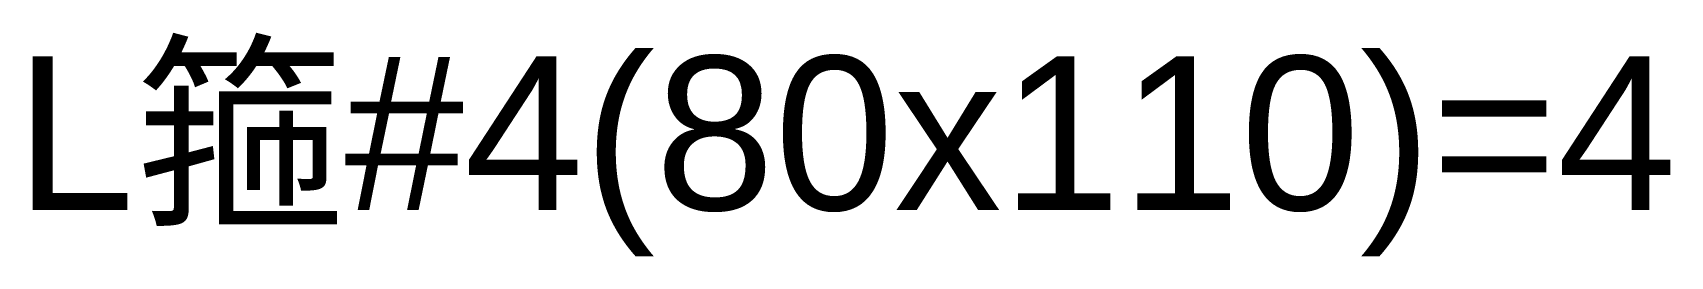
# Model space of a CAD drawing. Header units: millimetres. Extents: x 158 to 531, y 163 to 213.
import ezdxf

# ---------------------------------------------------------------- set-up
doc = ezdxf.new("R2010")
doc.units = ezdxf.units.MM
doc.styles.get("Standard").update_dxf_attribs({"font": 'arial.ttf'})

msp = doc.modelspace()

# ---------------------------------------------------------------- texts
msp.add_text('L箍#4(80x110)=4', height=35).set_placement((154.46, 173.08))

doc.saveas('drawing.dxf')
